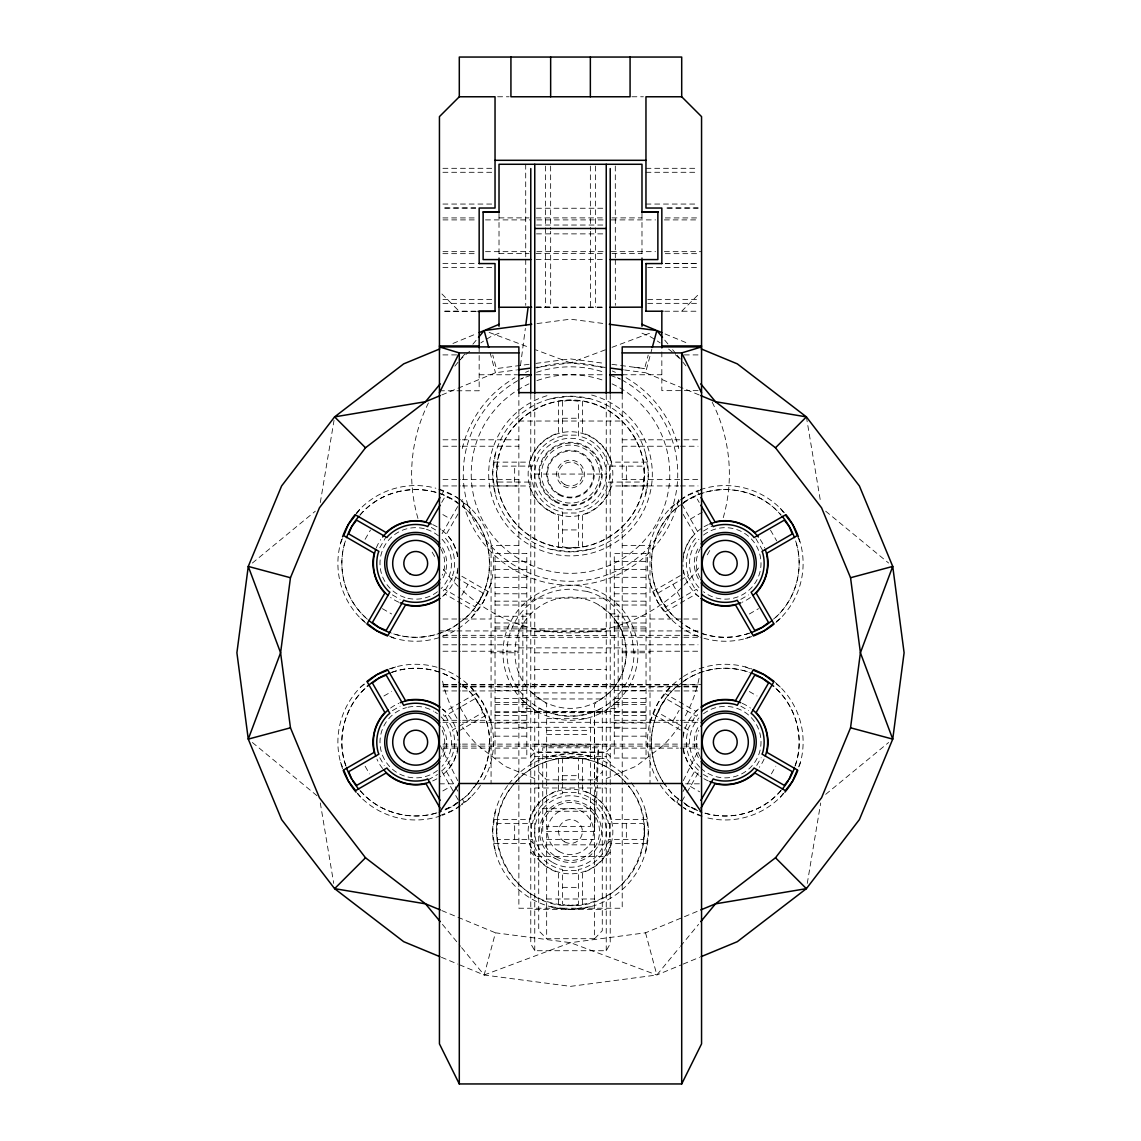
<?xml version="1.0" encoding="UTF-8"?>
<svg xmlns="http://www.w3.org/2000/svg" width="1141" height="1141" viewBox="0 0 1141 1141"><rect width="100%" height="100%" fill="white"/><g stroke="black" fill="none" stroke-linecap="round" stroke-linejoin="round"><path stroke-width="0.75" stroke-dasharray="5 3.75" d="M538.723 771.915L546.667 779.859L594.604 779.859L594.604 710.971M514.648 482.058L514.677 466.113M514.648 839.491L514.677 823.545M562.513 782.455L562.499 793.651L560.431 793.922A38.922 38.922 0 0 0 532.904 821.449L532.633 823.517L497.704 823.574L496.663 831.518L497.704 839.462L532.633 839.519L532.904 841.587A38.922 38.922 0 0 0 560.431 869.114L562.499 869.385L562.556 904.3L570.5 905.355L578.444 904.3L578.501 869.385L580.569 869.114A38.922 38.922 0 0 0 608.096 841.587L608.367 839.519L643.296 839.462L644.337 831.518L643.296 823.574L608.367 823.517L608.096 821.449A38.922 38.922 0 0 0 580.569 793.922L578.501 793.651L578.444 758.722L570.5 757.681L562.556 758.722L562.513 781.428M597.442 781.885L598.34 747.783L542.745 747.783L542.745 781.885M542.745 782.583L542.745 831.361L594.347 831.361L594.347 808.684L596.058 782.583M596.173 780.843L598.34 747.783M594.347 831.361L597.356 785.393M457.27 573.638L457.726 570.229M495.308 453.904L492.655 474.057L495.308 494.196M457.783 748.467L457.156 753.231L452.877 763.571L446.587 771.758L458.026 791.554M520.51 365.434L525.345 328.408M495.308 811.337L492.655 831.489L495.308 851.628M645.692 494.196L648.345 474.057L645.692 453.904M683.217 557.065L683.844 552.315L688.123 541.961L694.413 533.774L682.974 513.978M645.692 851.628L648.345 831.489L645.692 811.337M683.274 735.303L683.73 731.894M320.307 502.568L334.028 420.373M807.272 883.419L820.693 802.964M611.933 364.336L644.608 368.6L648.216 355.093M459.523 964.801L484.155 974.999L495.465 932.81L570.5 942.68L656.845 974.999L681.477 964.801M699.191 394.957L645.535 372.736L651.868 349.103M340.546 543.259L343.084 537.126M345.423 540.962C336.253 568.132 345.153 600.865 367.459 619.078M490.915 583.55L483.142 602.334L470.777 618.451M650.085 721.982L657.858 703.198L670.223 687.082M794.906 766.21C805.118 739.268 796.461 706.479 774.939 687.524A73.865 73.865 0 0 1 795.092 766.267M798.557 766.88L800.454 762.274M683.288 780.644L699.176 748.838M530.779 394.287L530.779 943.792L534.758 950.724L606.242 950.724L610.221 943.792L610.221 394.287M442.095 533.688L458.967 504.322M461.848 595.146L468.038 584.406M681.976 801.167L686.326 793.608M687.039 792.367L698.848 771.815M771.387 773.869L775.809 766.196M379.768 547.78L386 536.997M441.781 494.452L443.549 491.4M458.026 513.978L446.587 533.774L452.877 541.961L457.156 552.315L457.783 557.065M462.419 506.362L464.187 503.309M445.404 589.783L453.405 575.92M687.538 729.584L695.539 715.721M676.813 802.223L678.581 799.171M682.974 791.554L694.413 771.758L688.123 763.571L683.844 753.231L683.217 748.467M756.725 765.411L761.175 757.724M365.12 539.308L370.454 530.109M441.71 502.425L445.218 496.378L452.62 499.444L457.698 503.352M672.89 721.083L679.109 710.358M356.648 513.635L360.684 508.373M360.057 515.147C383.847 485.595 432.325 480.775 461.192 505.591M443.221 590.91L444.491 589.255L474.77 606.67L479.648 600.309L482.7 592.906L452.492 575.392L453.291 573.467A38.922 38.922 0 0 0 443.221 535.871M474.613 786.192L468.181 794.578L459.794 801.011M475.683 784.808C498.574 755.313 492.341 707.948 462.59 685.384M514.833 783.225C472.417 827.995 509.257 907.352 570.5 905.669C629.575 908.065 667.842 830.463 628.306 786.006M515.903 781.827C543.772 748.853 601.25 749.922 627.236 784.623M697.721 714.594L696.452 716.248L679.794 706.664M780.943 790.385C762.716 812.692 729.998 821.606 702.813 812.435M780.316 797.16L783.339 793.209M454.845 366.118L460.479 359.272M461.62 357.903L466.127 352.426M472.887 344.211L476.268 340.118M461.62 947.629L484.155 974.999L570.5 986.366L656.845 974.999L679.38 947.629M680.521 946.26L698.549 924.367M610.221 852.213L606.242 856.363L534.758 856.363L530.779 852.213M594.604 938.715L602.277 930.699L602.277 707.791C582.709 718.659 558.291 718.659 538.723 707.791L538.723 930.699L546.667 938.715L594.604 938.715L594.604 704.011L609.964 692.23A55.809 55.809 0 0 0 618.821 624.869L610.592 614.143L598.269 604.673M594.604 779.859L602.277 771.915M530.779 756.355L534.758 752.333L606.242 752.333L610.221 756.355M610.221 748.054L606.242 752.047L534.758 752.047L530.779 748.054M681.705 311.222L699.076 293.85M530.779 602.106L534.758 598.141L606.242 598.141L610.221 602.077M530.779 762.416L534.758 758.437L606.242 758.437L610.221 762.416M610.221 840.874L606.242 844.839L534.758 844.839L530.779 840.874M252.375 563.041L315.315 511.197M825.685 794.35L888.625 742.491M442.637 596.372L445.361 594.276L475.826 611.861M360.684 687.082L364.635 684.044M458.411 623.371C439.884 637.548 413.441 641.156 391.648 633.041M459.794 622.287C497.989 596.729 499.43 534.045 462.59 506.675M670.223 508.373L679.537 501.227M680.906 500.172L686.354 495.993L702.057 489.489M681.206 504.522C643.011 530.094 641.57 592.764 678.41 620.148M682.589 503.452C711.642 480.931 757.909 486.608 780.943 515.147M683.245 503.381L688.323 499.487L695.725 496.421L699.233 502.468M441.567 770.931L443.221 769.662A38.922 38.922 0 0 0 453.291 732.066L452.492 730.14L482.7 712.626L479.648 705.224L474.77 698.862L461.535 706.479M458.411 802.08L452.82 806.373L444.69 809.739M460.094 805.361L454.646 809.54L438.943 816.043M461.463 804.305L470.777 797.16M606.242 709.716L618.237 700.503M681.206 683.245C650.199 704.411 642.183 751.192 663.178 782.013M682.589 682.175C701.116 667.984 727.559 664.376 749.352 672.491M773.541 619.078C795.847 600.865 804.747 568.132 795.577 540.962M776.365 621.488L780.316 618.451M698.363 709.16L695.639 711.257L665.174 693.671M442.851 790.941L450.51 786.506M749.337 614.001L758.523 608.681M392.39 710.658L400.092 706.208M703.469 531.05L712.711 525.716M475.826 693.671L445.361 711.257L442.637 709.16M653.265 591.223L682.204 574.522M458.796 731.01L487.735 714.309M665.174 611.861L695.639 594.276L698.363 596.372M428.232 779.845L437.474 774.511M740.851 599.353L748.553 594.903M690.405 519.041L702.699 511.981M383.932 695.996L391.62 691.574M461.135 706.707L444.491 716.277L443.221 714.623M452.963 343.455L475.954 333.928M499.016 333.186L491.072 336.481A158.856 158.856 0 0 0 480.846 342.913M441.809 394.957L495.465 372.736L516.402 369.969M390.978 668.84L395.585 666.943M391.648 672.491C414.568 663.962 442.437 668.426 461.192 684.315M749.352 633.041C726.432 641.57 698.563 637.106 679.808 621.217M745.415 638.603L751.562 636.05M445.218 809.154L452.62 806.088L458.967 801.21L454.617 793.637M606.242 778.604L636.022 766.267L663.178 745.444A131.058 131.058 0 0 0 678.524 726.974M484.155 974.999L570.5 942.68L645.535 932.81L699.191 910.575M683.117 964.116L699.533 957.313M530.479 375.389L520.667 379.112A107.225 107.225 0 0 1 525.288 376.815M605.372 349.802L570.5 362.852L535.6 367.445M612.004 347.32L651.868 332.402M537.026 323.573L570.5 319.166L603.974 323.573M529.082 364.293L496.392 368.6L492.784 355.093M535.942 363.394L570.243 358.887L604.987 363.423M550.347 398.865L570.5 396.212L590.653 398.865M590.653 549.235L570.5 551.887L550.347 549.235M550.347 756.298L570.5 753.645L590.653 756.298M590.653 906.667L570.5 909.32L550.347 906.667M536.441 307.2L550.675 307.157L550.661 231.309M562.527 418.262L578.473 418.234M562.527 775.695L578.473 775.666M497.619 96.771L509.114 96.771M631.886 96.771L643.381 96.771M442.922 168.312L495.037 168.312M645.963 168.312L698.078 168.312M442.922 172.291L495.037 172.291M645.963 172.291L698.078 172.291M442.922 204.054L493.311 204.054M645.963 204.054L698.078 204.054M536.498 208.247L604.502 208.247M442.893 217.917L475.697 217.917M499.016 217.888L529.025 217.888M536.085 217.888L604.915 217.888M611.975 217.888L641.984 217.888M665.303 217.917L698.107 217.917M442.979 219.899L476.638 219.899M485.495 219.899L529.766 219.899M536.855 219.899L604.145 219.899M611.234 219.899L655.505 219.899M664.362 219.899L698.021 219.899M536.498 225.034L604.502 225.034M536.498 233.876L606.242 233.876M442.979 251.662L476.638 251.662M485.495 251.662L529.766 251.662M536.855 251.662L604.145 251.662M611.234 251.662L655.505 251.662M664.362 251.662L701.558 251.662M442.893 253.659L475.697 253.659M499.016 253.63L529.025 253.63M536.085 253.63L604.915 253.63M611.975 253.63L641.984 253.63M665.303 253.659L698.107 253.659M536.085 259.592L604.915 259.592M442.893 263.628L475.697 263.571M665.303 263.628L698.107 263.628L665.303 263.571M442.922 267.607L495.037 267.607M647.746 267.607L698.092 267.607M442.922 299.37L495.037 299.37M647.746 299.37L698.092 299.37M442.922 303.349L495.037 303.349M647.746 303.349L698.092 303.349M535.671 307.157L605.415 307.157M536.085 307.257L604.915 307.257M475.697 311.222L442.893 311.222L476.325 311.35M664.675 311.222L698.107 311.222M442.893 354.908L456.714 354.908M684.286 354.908L698.107 354.908M479.163 374.761L517.101 374.761M535.913 374.761L605.087 374.761M622.216 374.761L661.837 374.761M439.442 390.778L479.163 390.778L479.163 345.281M698.107 390.65L661.837 390.65L661.837 349.331M518.87 421.029L622.216 421.029M562.499 435.163L578.501 435.163M442.979 439.798L460.622 439.798M462.39 439.798L518.87 439.798M622.216 439.798L682.161 439.798M683.93 439.798L701.558 439.798M442.979 446.231L460.622 446.231M462.39 446.231L518.87 446.231M622.216 446.231L678.638 446.231M680.393 446.231L698.035 446.231M494.224 462.134L529.41 462.134C533.503 448.256 544.713 437.06 558.591 432.952L558.591 397.781M646.776 462.134L611.59 462.134C607.497 448.256 596.287 437.06 582.409 432.952L582.409 397.781M534.758 474.057L606.242 474.057A35.742 35.742 0 0 0 552.629 443.093A35.742 35.742 0 0 0 552.629 505.007A35.742 35.742 0 0 0 606.242 474.057M442.979 479.52L460.622 479.52M462.39 479.52L518.87 479.52M622.216 479.52L682.161 479.52M683.93 479.52L701.558 479.52M442.979 485.938L460.622 485.938M462.39 485.938L518.87 485.938M622.216 485.938L678.638 485.938M680.393 485.938L698.035 485.938M494.224 485.966L529.41 485.966C533.503 499.844 544.713 511.054 558.591 515.147L558.591 550.319M647.018 485.966L611.59 485.966C607.497 499.844 596.287 511.054 582.409 515.147L582.409 550.319M562.499 513.008L578.501 513.008M518.87 545.541L491.072 545.541L491.072 783.824M622.216 545.541L650.013 545.541L650.013 783.824M495.037 561.429L526.814 561.429M614.272 561.429L646.034 561.429M495.037 569.373L526.814 569.373M614.272 569.373L646.034 569.373M495.037 577.303L526.814 577.303M614.272 577.303L646.034 577.303M495.037 587.415L526.814 587.415M614.272 587.415L646.034 587.415M495.037 593.791L526.814 593.791M614.272 593.791L646.034 593.791M495.037 601.179L526.814 601.136M614.272 601.136L646.034 601.179M495.037 605.03L526.814 605.03M614.272 605.03L646.034 605.03M530.779 613.887L522.849 613.887L522.849 708.39L530.779 708.39M610.221 613.887L618.151 613.887L618.151 708.39L610.221 708.39M495.037 616.254L526.814 616.254M614.272 616.254L646.034 616.254M443.008 619.007L460.807 619.007M462.59 619.007L491.072 619.007M650.013 619.007L682.004 619.007M683.787 619.007L698.007 619.007M495.037 622.986L526.814 622.986M614.272 622.986L646.034 622.986M495.037 626.951L526.814 626.951M614.272 626.951L646.034 626.951M495.037 628.891L526.814 628.891M530.779 628.891L610.221 628.891M614.272 628.891L646.034 628.891M439.442 630.93L698.021 630.93M534.758 631.715L606.242 631.715M442.979 635.323L460.622 635.323M462.39 635.323L518.87 635.323M622.216 635.323L682.161 635.323M683.93 635.323L701.558 635.323M522.849 635.537L618.151 635.537M442.979 637.306L460.693 637.306M462.462 637.306L682.076 637.306M683.844 637.306L698.021 637.306M442.979 644.793L460.622 644.793M462.39 644.793L518.87 644.793M622.216 644.793L678.638 644.793M680.393 644.793L698.035 644.793M518.87 647.874L622.216 647.874M442.979 651.226L460.622 651.226M462.39 651.226L518.87 651.226M622.216 651.226L682.161 651.226M683.93 651.226L701.558 651.226M491.072 652.766L518.87 652.766M622.216 652.766L650.013 652.766M534.758 652.837L606.242 652.837M534.758 669.425L606.242 669.425M442.979 684.514L460.693 684.543M462.39 684.514L701.558 684.543M442.979 684.957L460.693 684.957M462.462 684.957L682.076 684.957M683.844 684.957L698.021 684.957M443.008 686.525L460.807 686.525M462.59 686.525L491.072 686.525M495.037 686.525L526.814 686.525M530.779 686.525L610.221 686.525M614.272 686.525L646.034 686.525M650.013 686.525L682.004 686.525M683.787 686.525L698.007 686.525M522.849 686.725L618.151 686.725M442.979 686.953L460.622 686.953M462.39 686.953L518.87 686.953M622.216 686.953L682.161 686.953M683.93 686.953L701.558 686.953M495.037 690.49L526.814 690.49M614.272 690.49L646.034 690.49M442.979 690.933L460.622 690.933M462.39 690.933L518.87 690.933M622.216 690.933L682.161 690.933M683.93 690.933L698.035 690.933M534.758 692.915L606.242 692.915M495.037 698.435L526.814 698.435M614.272 698.435L646.034 698.435M534.758 698.962L606.242 698.962M495.037 702.414L526.814 702.414M614.272 702.414L646.034 702.414M495.037 704.396L526.814 704.396M614.272 704.396L646.034 704.396M518.87 711.413L622.216 711.413M495.037 711.742L526.814 711.742M614.272 711.742L646.034 711.742M534.758 711.898L606.242 711.898M495.037 712.341L526.814 712.341M614.272 712.341L646.034 712.341M534.758 712.697L606.242 712.697M495.037 715.464L526.814 715.464M614.272 715.464L646.034 715.464M546.71 718.659L590.382 718.659L590.382 826.369L546.71 826.369M443.008 720.313L460.807 720.313M462.59 720.313L491.072 720.313M495.037 720.313L526.814 720.285M614.272 720.285L646.034 720.313M650.013 720.313L678.453 720.313M680.221 720.313L698.007 720.313M442.979 722.296L460.693 722.296M462.462 722.296L682.076 722.296M683.844 722.296L698.021 722.296M495.037 722.98L526.814 722.98M614.272 722.98L646.034 722.98M518.87 727.302L622.216 727.302M495.037 728.229L526.814 728.229M614.272 728.229L646.034 728.229M546.71 730.354L590.382 730.354M546.71 734.533L590.382 734.533M495.037 736.173L526.814 736.173M614.272 736.173L646.034 736.173M442.979 744.117L460.693 744.117M462.462 744.117L682.076 744.117M683.844 744.117L698.021 744.117M534.758 744.289L606.242 744.289M546.71 745.872L590.382 745.872M442.979 746.114L460.693 746.114M462.462 746.114L682.076 746.114M683.844 746.114L698.021 746.114M443.008 748.111L460.807 748.111M462.59 748.111L491.072 748.111M495.037 748.111L526.814 748.111M614.272 748.111L646.034 748.111M650.013 748.111L678.453 748.111M680.221 748.111L698.007 748.111M534.758 756.483L606.242 756.483M439.442 783.824L455.387 783.824M685.613 783.824L701.558 783.824M534.758 787.989L606.242 787.989M562.499 792.596L578.501 792.596M542.745 808.684L594.347 808.684M546.71 811.237L590.382 811.237M494.224 819.566L529.41 819.566C533.503 805.689 544.713 794.493 558.591 790.385L558.591 755.214M646.776 819.566L611.59 819.566C607.497 805.689 596.287 794.493 582.409 790.385L582.409 755.214M546.667 839.419L594.604 839.419M494.224 843.399L529.41 843.399C533.503 857.276 544.713 868.472 558.591 872.58L558.591 907.751M646.776 843.399L611.59 843.399C607.497 857.276 596.287 868.472 582.409 872.58L582.409 907.751M562.499 870.44L578.501 870.44M546.667 898.994L594.604 898.994M534.758 909.377L606.242 909.377M562.527 529.909L578.473 529.937M562.527 887.341L578.473 887.37M634.51 367.274L644.608 368.6M605.4 367.445L570.5 362.852L535.628 349.802M624.598 369.969L645.535 372.736M489.132 332.402L528.996 347.32M610.521 375.389L620.333 379.112A107.225 107.225 0 0 0 615.712 376.815M665.046 333.928L688.037 343.455M641.984 333.186L649.928 336.481A158.856 158.856 0 0 1 655.818 340.047M438.943 489.489L454.646 495.993L460.094 500.172M745.415 666.943L750.022 668.84M389.438 636.05L395.585 638.603M695.725 809.112L688.323 806.045L683.245 802.152M696.31 809.739L688.18 806.373L679.808 799.941M702.057 816.043L686.354 809.54L683.63 807.443M534.758 778.604L504.978 766.267L477.822 745.444A131.058 131.058 0 0 1 462.476 726.974M441.809 910.575L495.465 932.81M441.467 957.313L457.883 964.116M679.408 706.45L666.173 698.834L661.295 705.195L658.229 712.597L688.451 730.112L687.652 732.037A38.922 38.922 0 0 0 697.721 769.633L699.376 770.902M382.406 608.666L391.62 613.958M690.405 786.491L699.633 791.797M431.312 527.47L437.474 531.021M740.851 706.179L748.553 710.629M461.848 576.276L487.735 591.223M653.265 714.309L682.204 731.01M392.39 594.875L400.092 599.325M703.469 774.482L709.631 778.034M749.337 691.532L756.996 695.967M442.851 514.591L450.51 519.027M776.365 684.044L780.316 687.082M461.463 501.227L470.777 508.373M678.41 798.871L672.819 794.578L664.247 783.411M670.223 797.16L682.261 806.402M531.235 692.031L546.667 703.883L546.667 938.715M522.763 700.503L534.758 709.716M360.684 618.451L364.635 621.488M825.685 511.197L888.625 563.041M252.375 742.491L318.054 796.603M441.924 293.979L459.295 311.35M664.732 340.118L668.113 344.211M672.62 349.688L676 353.796M677.126 355.165L681.648 360.642M682.774 362.011L686.155 366.118M442.451 924.367L460.479 946.26M780.316 508.373L784.352 513.635M697.721 590.952L696.452 589.298L666.173 606.698L661.295 600.351L658.229 592.949L688.451 575.435L687.652 573.495A38.922 38.922 0 0 1 697.721 535.899M670.223 618.451L657.858 602.334L650.085 583.55M470.777 687.082L483.142 703.198L490.915 721.982M360.057 790.385C378.284 812.692 411.002 821.606 438.187 812.435A73.865 73.865 0 0 1 359.914 790.513M357.661 793.209L360.684 797.16M770.489 530.137L776.707 540.877M460.065 707.32L468.052 721.126M755.841 538.581L762.944 550.903M697.451 491.4L699.219 494.452M676.813 503.309L678.581 506.362M687.538 575.963L695.539 589.811M445.404 715.749L453.405 729.612M462.419 799.171L464.187 802.223M379.768 757.752L384.217 765.454M681.976 504.365L698.848 533.717M672.905 584.434L680.863 598.255M442.095 771.844L453.904 792.382M365.134 766.224L369.541 773.898M440.241 745.658L457.712 780.644M797.916 537.126L800.454 543.259M346.094 766.21C335.882 739.268 344.539 706.479 366.061 687.524A73.865 73.865 0 0 0 345.908 766.267M340.546 762.274L342.443 766.88M490.031 352.469L495.465 372.736M645.535 932.81L656.845 974.999M806.387 416.879L820.693 502.568M320.307 802.964L333.728 883.419M683.274 570.229L683.73 573.638M457.27 731.894L457.726 735.303M626.323 466.113L626.352 482.058M626.323 823.545L626.352 839.491M615.299 166.044L615.327 257.766M615.327 259.535L615.341 305.389M595.445 166.044L595.459 226.018M595.459 227.772L595.488 307.157M590.353 166.044L590.368 229.541M590.382 231.309L590.396 307.157M550.647 166.044L550.661 229.541M545.555 166.044L545.569 226.018M545.569 227.772L545.598 307.157M525.701 164.275L525.73 257.766M525.73 259.535L525.73 305.389M641.984 213.695L641.984 258.936M622.216 394.301L622.216 908.236L518.87 908.236L518.87 394.301M609.422 466.084L609.422 482.087M609.422 823.517L609.422 839.519M606.242 394.572L606.242 950.724M534.758 394.572L534.758 950.724M531.578 466.084L531.578 482.087M531.578 823.517L531.578 839.519M499.016 213.695L499.016 258.936M698.42 757.595A30.978 30.978 0 0 1 698.42 726.617M698.42 578.915A30.978 30.978 0 0 1 698.42 547.937M442.523 547.908A30.978 30.978 0 0 1 442.523 578.886M442.523 726.66A30.978 30.978 0 0 1 442.523 757.624M631.201 782.755A77.845 77.845 0 0 1 624.341 887.712A77.845 77.845 0 0 1 519.184 890.009A77.845 77.845 0 0 1 507.716 785.464M508.743 784.095A77.845 77.845 0 0 1 630.117 781.428M775.324 682.503A77.845 77.845 0 0 1 798.429 768.734M783.781 793.466A77.845 77.845 0 0 1 705.124 817.313M701.886 816.371A77.845 77.845 0 0 1 683.473 807.785M682.047 806.858A77.845 77.845 0 0 1 658.714 782.498M657.858 781.043A77.845 77.845 0 0 1 682.047 677.397M683.473 676.47A77.845 77.845 0 0 1 751.876 668.968M798.985 538.409A77.845 77.845 0 0 1 775.324 623.029M751.876 636.564A77.845 77.845 0 0 1 700.274 637.12M698.663 636.564A77.845 77.845 0 0 1 679.252 500.628M680.635 499.63A77.845 77.845 0 0 1 698.663 490.259M700.274 489.689A77.845 77.845 0 0 1 784.894 513.364M458.953 498.674A77.845 77.845 0 0 1 389.124 636.564M365.676 623.029A77.845 77.845 0 0 1 342.015 538.409M356.106 513.364A77.845 77.845 0 0 1 435.876 488.22M439.114 489.161A77.845 77.845 0 0 1 457.527 497.747M389.124 668.968A77.845 77.845 0 0 1 483.142 781.043M480.461 785.35A77.845 77.845 0 0 1 461.748 804.904M460.365 805.903A77.845 77.845 0 0 1 442.337 815.273M440.726 815.844A77.845 77.845 0 0 1 357.219 793.466M342.571 768.734A77.845 77.845 0 0 1 365.676 682.503M699.034 678.367A131.058 131.058 0 0 1 684.001 718.302M456.999 718.302A131.058 131.058 0 0 1 441.966 678.367M591.68 395.028A81.81 81.81 0 0 1 637.519 520.981A81.81 81.81 0 0 1 503.481 520.981A81.81 81.81 0 0 1 549.32 395.028M621.845 379.91A107.225 107.225 0 0 1 653.194 542.317A107.225 107.225 0 0 1 487.806 542.317A107.225 107.225 0 0 1 519.155 379.91M536.555 372.337A107.225 107.225 0 0 1 604.445 372.337M612.047 383.875A99.281 99.281 0 0 1 648.473 535.514A99.281 99.281 0 0 1 492.527 535.514A99.281 99.281 0 0 1 528.953 383.875M536.912 380.623A99.281 99.281 0 0 1 604.088 380.623M712.184 402.202A158.856 158.856 0 0 1 723.023 518.47M709.759 550.49A158.856 158.856 0 0 1 706.322 556.437M698.62 567.976A158.856 158.856 0 0 1 682.831 586.388M681.605 587.586A158.856 158.856 0 0 1 459.395 587.586M458.169 586.388A158.856 158.856 0 0 1 442.38 567.976M434.678 556.437A158.856 158.856 0 0 1 431.241 550.49M417.977 518.47A158.856 158.856 0 0 1 428.816 402.202M459.395 360.513A158.856 158.856 0 0 1 472.417 349.089M657.273 340.988A158.856 158.856 0 0 1 660.154 342.913M668.583 349.089A158.856 158.856 0 0 1 673.96 353.51M675.272 354.651A158.856 158.856 0 0 1 681.605 360.513M678.738 499.544A111.205 111.205 0 0 1 462.262 499.544M462.262 448.57A111.205 111.205 0 0 1 514.905 377.757M525.573 372.337A111.205 111.205 0 0 1 528.739 370.996M536.826 368.072A111.205 111.205 0 0 1 604.174 368.072M612.261 370.996A111.205 111.205 0 0 1 615.427 372.337M626.095 377.757A111.205 111.205 0 0 1 678.738 448.57M457.812 746.856A42.345 42.345 0 0 1 439.57 777.121M436.903 778.804A42.345 42.345 0 0 1 432.667 780.943M382.62 768.535A42.345 42.345 0 0 1 376.915 759.065M390.579 708.048A42.345 42.345 0 0 1 398.794 703.312M442.137 709.017A42.345 42.345 0 0 1 458.04 740.552M462.775 685.17A73.865 73.865 0 0 1 477.879 782.041M476.909 783.51A73.865 73.865 0 0 1 462.775 799.071M457.113 803.307A73.865 73.865 0 0 1 439.87 811.936M391.591 672.306A73.865 73.865 0 0 1 457.113 680.935M440.996 716.848A35.742 35.742 0 0 1 442.08 766.281M437.488 770.489A35.742 35.742 0 0 1 383.676 757.938A35.742 35.742 0 0 1 406.481 707.605M407.979 707.235A35.742 35.742 0 0 1 433.594 711.171M434.921 711.97A35.742 35.742 0 0 1 437.488 713.767M442.209 730.326A28.996 28.996 0 0 1 440.84 756.626M764.085 759.065A42.345 42.345 0 0 1 759.35 767.265M708.333 780.943A42.345 42.345 0 0 1 700.132 776.208M698.862 775.238A42.345 42.345 0 0 1 683.188 746.856M683.188 737.386A42.345 42.345 0 0 1 698.862 709.017M742.206 703.312A42.345 42.345 0 0 1 750.421 708.048M781.086 790.513A73.865 73.865 0 0 1 699.476 811.337M697.821 810.709A73.865 73.865 0 0 1 683.887 803.307M678.225 799.071A73.865 73.865 0 0 1 666.13 786.391M665.089 784.965A73.865 73.865 0 0 1 678.225 685.17M683.887 680.935A73.865 73.865 0 0 1 749.409 672.306M703.512 713.767A35.742 35.742 0 0 1 752.318 718.759A35.742 35.742 0 0 1 750.165 767.765A35.742 35.742 0 0 1 701.116 768.478M700.004 767.394A35.742 35.742 0 0 1 698.92 717.974M700.16 756.626A28.996 28.996 0 0 1 698.791 730.326M628.563 785.821A73.865 73.865 0 0 1 581.596 904.513A73.865 73.865 0 0 1 501.498 805.132A73.865 73.865 0 0 1 627.45 784.438M457.812 568.147A42.345 42.345 0 0 1 442.137 596.515M398.794 602.22A42.345 42.345 0 0 1 390.579 597.485M376.302 547.937A42.345 42.345 0 0 1 380.737 539.565M432.667 524.603A42.345 42.345 0 0 1 440.868 529.338M442.137 530.308A42.345 42.345 0 0 1 457.812 558.676M462.775 506.461A73.865 73.865 0 0 1 462.775 620.362M457.113 624.598A73.865 73.865 0 0 1 391.591 633.226M367.345 619.221A73.865 73.865 0 0 1 345.366 540.934M359.914 515.019A73.865 73.865 0 0 1 457.113 502.225M442.08 539.251A35.742 35.742 0 0 1 440.996 588.685M437.488 591.765A35.742 35.742 0 0 1 406.481 597.941M404.984 597.499A35.742 35.742 0 0 1 381.408 553.414A35.742 35.742 0 0 1 424.98 528.882M426.463 529.324A35.742 35.742 0 0 1 439.884 537.069M440.84 548.921A28.996 28.996 0 0 1 442.209 575.207M750.421 597.485A42.345 42.345 0 0 1 742.206 602.22M698.862 596.515A42.345 42.345 0 0 1 682.96 564.98M682.96 561.843A42.345 42.345 0 0 1 701.43 528.411M704.097 526.728A42.345 42.345 0 0 1 708.333 524.603M760.263 539.565A42.345 42.345 0 0 1 764.698 547.937M795.634 540.934A73.865 73.865 0 0 1 773.655 619.221M749.409 633.226A73.865 73.865 0 0 1 683.887 624.598M678.225 620.362A73.865 73.865 0 0 1 678.225 506.461M683.887 502.225A73.865 73.865 0 0 1 781.086 515.019M703.512 535.058A35.742 35.742 0 0 1 751.619 539.265A35.742 35.742 0 0 1 751.619 587.558A35.742 35.742 0 0 1 703.512 591.765M698.92 587.558A35.742 35.742 0 0 1 698.92 539.251M700.16 577.902A28.996 28.996 0 0 1 700.16 548.921M562.556 401.304L562.499 436.219L560.431 436.49A38.922 38.922 0 0 0 532.904 464.016L532.633 466.084L497.704 466.141L496.663 474.085L497.704 482.03L532.633 482.087L532.904 484.155A38.922 38.922 0 0 0 560.431 511.681L562.499 511.952L562.556 546.881L570.5 547.922L578.444 546.881L578.501 511.952L580.569 511.681A38.922 38.922 0 0 0 608.096 484.155L608.367 482.087L643.296 482.03L644.337 474.085L643.296 466.141L608.367 466.084L608.096 464.016A38.922 38.922 0 0 0 580.569 436.49L578.501 436.219L578.444 401.304L570.5 400.249L562.556 401.304M498.845 454.888C488.334 493.169 512.894 535.7 551.303 545.74C589.583 556.252 632.114 531.692 642.155 493.283C652.666 455.002 628.106 412.471 589.697 402.431C551.417 391.919 508.886 416.465 498.845 454.888M475.697 208.033L442.893 208.033L475.697 207.99M698.107 208.033L665.303 208.033L698.107 208.033M526.814 553.485L495.037 553.485L495.037 758.038L526.814 758.038L526.814 553.485M646.034 553.485L614.272 553.485L614.272 758.038L646.034 758.038L646.034 553.485M586.945 591.395L570.5 589.227A63.539 63.539 0 0 0 506.961 652.766A63.539 63.539 0 0 0 570.5 716.306A63.539 63.539 0 0 0 634.039 652.766L631.872 636.321A63.539 63.539 0 0 0 586.945 591.395M555.011 500.913A30.978 30.978 0 0 0 601.478 474.085A30.978 30.978 0 0 0 555.011 447.258A30.978 30.978 0 0 0 555.011 500.913M555.011 858.346A30.978 30.978 0 0 0 601.478 831.518A30.978 30.978 0 0 0 555.011 804.69A30.978 30.978 0 0 0 555.011 858.346M536.741 711.242A67.519 67.519 0 0 0 638.019 652.766A67.519 67.519 0 0 0 536.741 594.304A67.519 67.519 0 0 0 536.741 711.242M531.578 541.462A77.845 77.845 0 0 0 648.345 474.057A77.845 77.845 0 0 0 531.578 406.638A77.845 77.845 0 0 0 531.578 541.462M558.591 494.695A23.833 23.833 0 0 0 594.333 474.057A23.833 23.833 0 0 0 558.591 453.419A23.833 23.833 0 0 0 558.591 494.695M540.549 861.426A42.345 42.345 0 0 0 611.405 842.443A42.345 42.345 0 0 0 559.546 790.57A42.345 42.345 0 0 0 540.549 861.426M552.629 862.439A35.742 35.742 0 0 0 606.242 831.489A35.742 35.742 0 0 0 552.629 800.526A35.742 35.742 0 0 0 552.629 862.439M558.976 851.428A23.034 23.034 0 0 0 593.534 831.489A23.034 23.034 0 0 0 558.976 811.536A23.034 23.034 0 0 0 558.976 851.428M564.538 841.801A11.909 11.909 0 0 0 582.409 831.489A11.909 11.909 0 0 0 564.538 821.163A11.909 11.909 0 0 0 564.538 841.801M556.009 856.591A28.996 28.996 0 0 0 599.496 831.489A28.996 28.996 0 0 0 556.009 806.373A28.996 28.996 0 0 0 556.009 856.591M549.32 510.754A42.345 42.345 0 0 0 612.845 474.085A42.345 42.345 0 0 0 549.32 437.402A42.345 42.345 0 0 0 549.32 510.754M518.271 526.315A73.865 73.865 0 0 0 641.855 493.197A73.865 73.865 0 0 0 551.388 402.73A73.865 73.865 0 0 0 518.271 526.315M558.976 494.039A23.034 23.034 0 0 0 593.534 474.085A23.034 23.034 0 0 0 558.976 454.132A23.034 23.034 0 0 0 558.976 494.039M564.538 484.397A11.909 11.909 0 0 0 582.409 474.085A11.909 11.909 0 0 0 564.538 463.759A11.909 11.909 0 0 0 564.538 484.397M550.005 494.581A28.996 28.996 0 0 0 598.497 481.588A28.996 28.996 0 0 0 562.998 446.074A28.996 28.996 0 0 0 550.005 494.581M542.702 700.916A55.595 55.595 0 0 0 626.095 652.766A55.595 55.595 0 0 0 542.702 604.616A55.595 55.595 0 0 0 542.702 700.916M554.612 501.569A31.777 31.777 0 0 0 602.277 474.057A31.777 31.777 0 0 0 554.612 446.53A31.777 31.777 0 0 0 554.612 501.569M563.554 486.095A13.906 13.906 0 0 0 584.406 474.057A13.906 13.906 0 0 0 563.554 462.019A13.906 13.906 0 0 0 563.554 486.095"/><path stroke-width="1.5" d="M499.016 259.592L499.059 307.314L499.016 305.631M641.984 271.929L641.984 259.592L642.026 307.157L609.964 307.257M642.026 307.157L641.984 305.631M646.006 311.222L646.006 263.571M440.198 383.904L425.536 401.689L365.505 447.771L319.423 507.816L290.456 577.731L280.586 652.766L248.267 739.111L281.599 819.566L334.613 888.654L403.7 941.682L439.827 956.643M525.816 324.885L528.112 307.257M700.802 921.628L715.464 903.843L775.495 857.775L821.577 797.73L850.544 727.801L860.414 652.766L892.733 566.421L859.401 485.966L806.387 416.879L737.3 363.865L701.173 348.904M652.324 347.406L656.845 330.533L661.766 332.573M499.016 307.257L531.677 307.257M700.831 800.312L713.239 778.904L715.165 779.702A38.922 38.922 0 0 0 752.76 769.633L754.03 767.979L784.309 785.379L789.187 779.032L792.253 771.63L762.031 754.115L762.83 752.176A38.922 38.922 0 0 0 752.76 714.594L751.106 713.31L768.521 683.045L762.159 678.168L754.757 675.101L737.243 705.309L735.317 704.51A38.922 38.922 0 0 0 701.544 711.228M681.705 1083.95L701.558 1043.872L701.558 116.624L681.705 96.771L681.705 57.05L459.295 57.05L459.295 96.771L439.442 116.624L439.442 1043.872L459.295 1083.95L681.705 1083.95L681.705 352.911L701.558 346.907L622.216 346.907L622.216 393.26M439.442 392.746L459.295 352.911L518.87 352.911M440.027 497.49L425.95 521.865C411.887 518.47 396.583 522.578 386.1 532.547L355.635 514.962L348.319 524.489L343.712 535.585L374.177 553.185C370.796 567.248 374.89 582.552 384.859 593.035L367.274 623.499L376.801 630.816L387.911 635.423L405.497 604.958C417.178 607.554 430.228 605.743 439.898 598.455M700.973 808.042L715.05 783.667C729.113 787.062 744.417 782.954 754.9 772.985L785.365 790.585L792.681 781.043L797.288 769.947L766.823 752.347C770.204 738.284 766.11 722.98 756.141 712.497L773.726 682.033L764.199 674.716L753.089 670.109L735.503 700.574C723.822 697.978 710.772 699.804 701.102 707.078M440.112 505.178L427.704 526.6L425.778 525.801A38.922 38.922 0 0 0 388.182 535.871L386.913 537.525L356.634 520.125L351.756 526.472L348.69 533.874L378.898 551.388L378.099 553.314A38.922 38.922 0 0 0 388.182 590.91L389.837 592.179L372.422 622.458L378.783 627.336L386.186 630.403L403.7 600.195L405.625 600.993A38.922 38.922 0 0 0 439.385 594.276M439.442 812.463L459.295 783.496L681.705 783.496L701.558 812.463M478.521 337.379L484.155 330.533L531.735 324.272M440.198 921.628L425.536 903.843L365.505 857.775L334.613 888.654L425.536 903.843L440.184 909.905M701.173 956.643L737.3 941.682L806.387 888.654L859.401 819.566L892.733 739.111L860.414 652.766L850.544 577.731L821.577 507.816L775.495 447.771L806.387 416.879L715.464 401.689L700.816 395.627M439.827 348.904L403.7 363.865L334.613 416.879L281.599 485.966L248.267 566.421L236.9 652.766L248.267 739.111L290.456 727.801L319.423 797.73L365.505 857.775M479.234 332.573L484.155 330.533L488.676 347.406M485.995 329.778L499.016 324.372M440.184 395.627L425.536 401.689L334.613 416.879L365.505 447.771M700.816 909.905L715.464 903.843L806.387 888.654L775.495 857.775M850.544 577.731L892.733 566.421L904.1 652.766L892.733 739.111L850.544 727.801M518.142 369.741L530.365 368.129M530.779 259.592L483.128 259.592L483.128 211.941L499.016 211.77M479.163 263.571L495.037 263.571L495.037 311.35L479.163 311.336L479.163 347.919M459.295 96.771L495.037 96.771L495.037 208.033L479.163 208.033L479.163 263.628M681.705 96.771L645.963 96.771L645.963 208.033L661.837 208.033L661.837 263.628M495.037 160.311L645.963 160.311M483.128 211.941L499.016 211.941M641.984 211.941L657.872 211.941M534.758 228.485L606.242 228.485M610.221 259.592L657.872 259.592L657.872 211.812L641.984 211.77L657.872 211.855M645.963 263.571L661.837 263.571M645.963 311.222L662.978 311.222M478.022 311.35L495.037 311.293M439.442 345.937L479.163 345.937M661.837 345.937L701.558 345.937M622.216 352.911L681.705 352.911L701.558 392.746M518.171 374.761L531.349 374.761M609.736 374.761L622.829 374.761M518.87 392.632L622.216 392.632M609.265 324.272L656.845 330.533L662.479 337.379M610.635 368.129L622.858 369.741M290.456 577.731L248.267 566.421L280.586 652.766L290.456 727.801M641.984 324.372L655.005 329.778M775.495 447.771L715.464 401.689L700.802 383.904M701.102 598.455C710.772 605.743 723.822 607.554 735.503 604.958L753.089 635.423L764.199 630.816L773.726 623.499L756.141 593.035C766.11 582.552 770.204 567.248 766.823 553.185L797.288 535.585L792.681 524.489L785.365 514.962L754.9 532.547C744.417 522.578 729.113 518.47 715.05 521.865L700.973 497.49M439.898 707.078C430.228 699.804 417.178 697.978 405.497 700.574L387.911 670.109L376.801 674.716L367.274 682.033L384.859 712.497C374.89 722.98 370.796 738.284 374.177 752.347L343.712 769.947L348.319 781.043L355.635 790.585L386.1 772.985C396.583 782.954 411.887 787.062 425.95 783.667L440.027 808.042M346.507 767.922A73.865 73.865 0 0 0 351.756 779.061L356.634 785.422L386.913 768.007L388.182 769.662A38.922 38.922 0 0 0 425.778 779.731L427.704 778.932L440.112 800.354M700.831 505.221L713.239 526.629L715.165 525.83A38.922 38.922 0 0 1 752.76 535.899L754.03 537.568L784.309 520.153L789.187 526.514L792.253 533.917L762.031 551.431L762.83 553.356A38.922 38.922 0 0 1 752.76 590.952L751.106 592.222L768.521 622.487L762.159 627.365L754.757 630.431L737.243 600.223L735.317 601.022A38.922 38.922 0 0 1 701.544 594.304M351.756 779.061L348.69 771.658L378.898 754.144L378.099 752.219A38.922 38.922 0 0 1 388.182 714.623L389.837 713.353L372.422 683.074L378.783 678.196L386.186 675.13L403.7 705.352L405.625 704.553A38.922 38.922 0 0 1 439.385 711.271M661.837 311.222L661.837 347.919M641.984 212.711L641.984 164.275L499.016 164.275L499.016 212.711M641.984 258.936L641.984 326.269M630.074 57.05L630.074 96.771L510.926 96.771L510.926 57.05M610.221 168.568L610.221 393.017M606.242 164.275L606.242 393.474M590.353 57.05L590.353 96.771M550.647 57.05L550.647 96.771M534.758 164.275L534.758 393.474M530.779 168.568L530.779 393.017M518.87 393.26L518.87 346.907L439.442 346.907L459.295 352.911L459.295 1083.95M499.016 258.936L499.016 326.269M701.173 722.61A30.978 30.978 0 0 1 746.371 719.458A30.978 30.978 0 0 1 746.371 764.755A30.978 30.978 0 0 1 701.173 761.603M701.173 543.929A30.978 30.978 0 0 1 746.371 540.777A30.978 30.978 0 0 1 746.371 586.075A30.978 30.978 0 0 1 701.173 582.923M439.77 582.894A30.978 30.978 0 0 1 394.572 586.046A30.978 30.978 0 0 1 394.572 540.734A30.978 30.978 0 0 1 439.77 543.9M439.77 761.646A30.978 30.978 0 0 1 394.572 764.798A30.978 30.978 0 0 1 394.572 719.486A30.978 30.978 0 0 1 439.77 722.638M797.83 770.332A77.845 77.845 0 0 1 784.894 792.168M753.474 669.567A77.845 77.845 0 0 1 773.997 681.419M356.106 792.168A77.845 77.845 0 0 1 343.17 770.332M367.003 681.419A77.845 77.845 0 0 1 387.526 669.567M387.526 635.965A77.845 77.845 0 0 1 367.003 624.113M342.571 536.798A77.845 77.845 0 0 1 355.022 514.677M773.997 624.113A77.845 77.845 0 0 1 753.474 635.965M785.978 514.677A77.845 77.845 0 0 1 798.429 536.798M429.701 782.098A42.345 42.345 0 0 1 383.633 769.761M375.746 756.098A42.345 42.345 0 0 1 388.097 710.03M400.263 702.699A42.345 42.345 0 0 1 439.57 707.135M358.773 789.173A73.865 73.865 0 0 1 352.64 780.558M367.345 686.312A73.865 73.865 0 0 1 389.922 672.905M440.041 757.909A28.996 28.996 0 0 1 396.711 764.014A28.996 28.996 0 0 1 396.711 720.242A28.996 28.996 0 0 1 440.041 726.346M752.903 710.03A42.345 42.345 0 0 1 765.254 756.098M757.367 769.761A42.345 42.345 0 0 1 709.802 781.542M701.43 707.135A42.345 42.345 0 0 1 740.737 702.699M794.493 767.922A73.865 73.865 0 0 1 789.244 779.061M788.36 780.558A73.865 73.865 0 0 1 782.227 789.173M751.078 672.905A73.865 73.865 0 0 1 773.655 686.312M700.959 726.346A28.996 28.996 0 0 1 744.289 720.242A28.996 28.996 0 0 1 744.289 764.014A28.996 28.996 0 0 1 700.959 757.909M439.57 598.412A42.345 42.345 0 0 1 400.263 602.833M388.097 595.502A42.345 42.345 0 0 1 375.746 549.434M382.62 536.997A42.345 42.345 0 0 1 431.198 523.99M389.922 632.627A73.865 73.865 0 0 1 368.686 620.362M346.507 537.611A73.865 73.865 0 0 1 358.773 516.374M440.041 579.186A28.996 28.996 0 0 1 396.711 585.29A28.996 28.996 0 0 1 396.711 541.533A28.996 28.996 0 0 1 440.041 547.623M765.254 549.434A42.345 42.345 0 0 1 752.903 595.502M740.737 602.833A42.345 42.345 0 0 1 701.43 598.412M709.802 523.99A42.345 42.345 0 0 1 758.38 536.997M772.314 620.362A73.865 73.865 0 0 1 751.078 632.627M782.227 516.374A73.865 73.865 0 0 1 794.493 537.611M700.959 547.623A28.996 28.996 0 0 1 744.289 541.533A28.996 28.996 0 0 1 744.289 585.29A28.996 28.996 0 0 1 700.959 579.186M404.214 762.074A23.034 23.034 0 0 0 438.757 742.121A23.034 23.034 0 0 0 404.214 722.182A23.034 23.034 0 0 0 404.214 762.074M409.776 752.447A11.909 11.909 0 0 0 427.647 742.121A11.909 11.909 0 0 0 409.776 731.809A11.909 11.909 0 0 0 409.776 752.447M713.753 762.074A23.034 23.034 0 0 0 748.311 742.121A23.034 23.034 0 0 0 713.753 722.182A23.034 23.034 0 0 0 713.753 762.074M716.848 750.55A11.909 11.909 0 0 0 736.786 745.216A11.909 11.909 0 0 0 722.182 730.611A11.909 11.909 0 0 0 716.848 750.55M404.214 583.365A23.034 23.034 0 0 0 438.757 563.412A23.034 23.034 0 0 0 404.214 543.458A23.034 23.034 0 0 0 404.214 583.365M409.776 573.723A11.909 11.909 0 0 0 427.647 563.412A11.909 11.909 0 0 0 409.776 553.085A11.909 11.909 0 0 0 409.776 573.723M713.753 583.365A23.034 23.034 0 0 0 748.311 563.412A23.034 23.034 0 0 0 713.753 543.458A23.034 23.034 0 0 0 713.753 583.365M719.315 573.723A11.909 11.909 0 0 0 737.186 563.412A11.909 11.909 0 0 0 719.315 553.085A11.909 11.909 0 0 0 719.315 573.723"/></g></svg>
